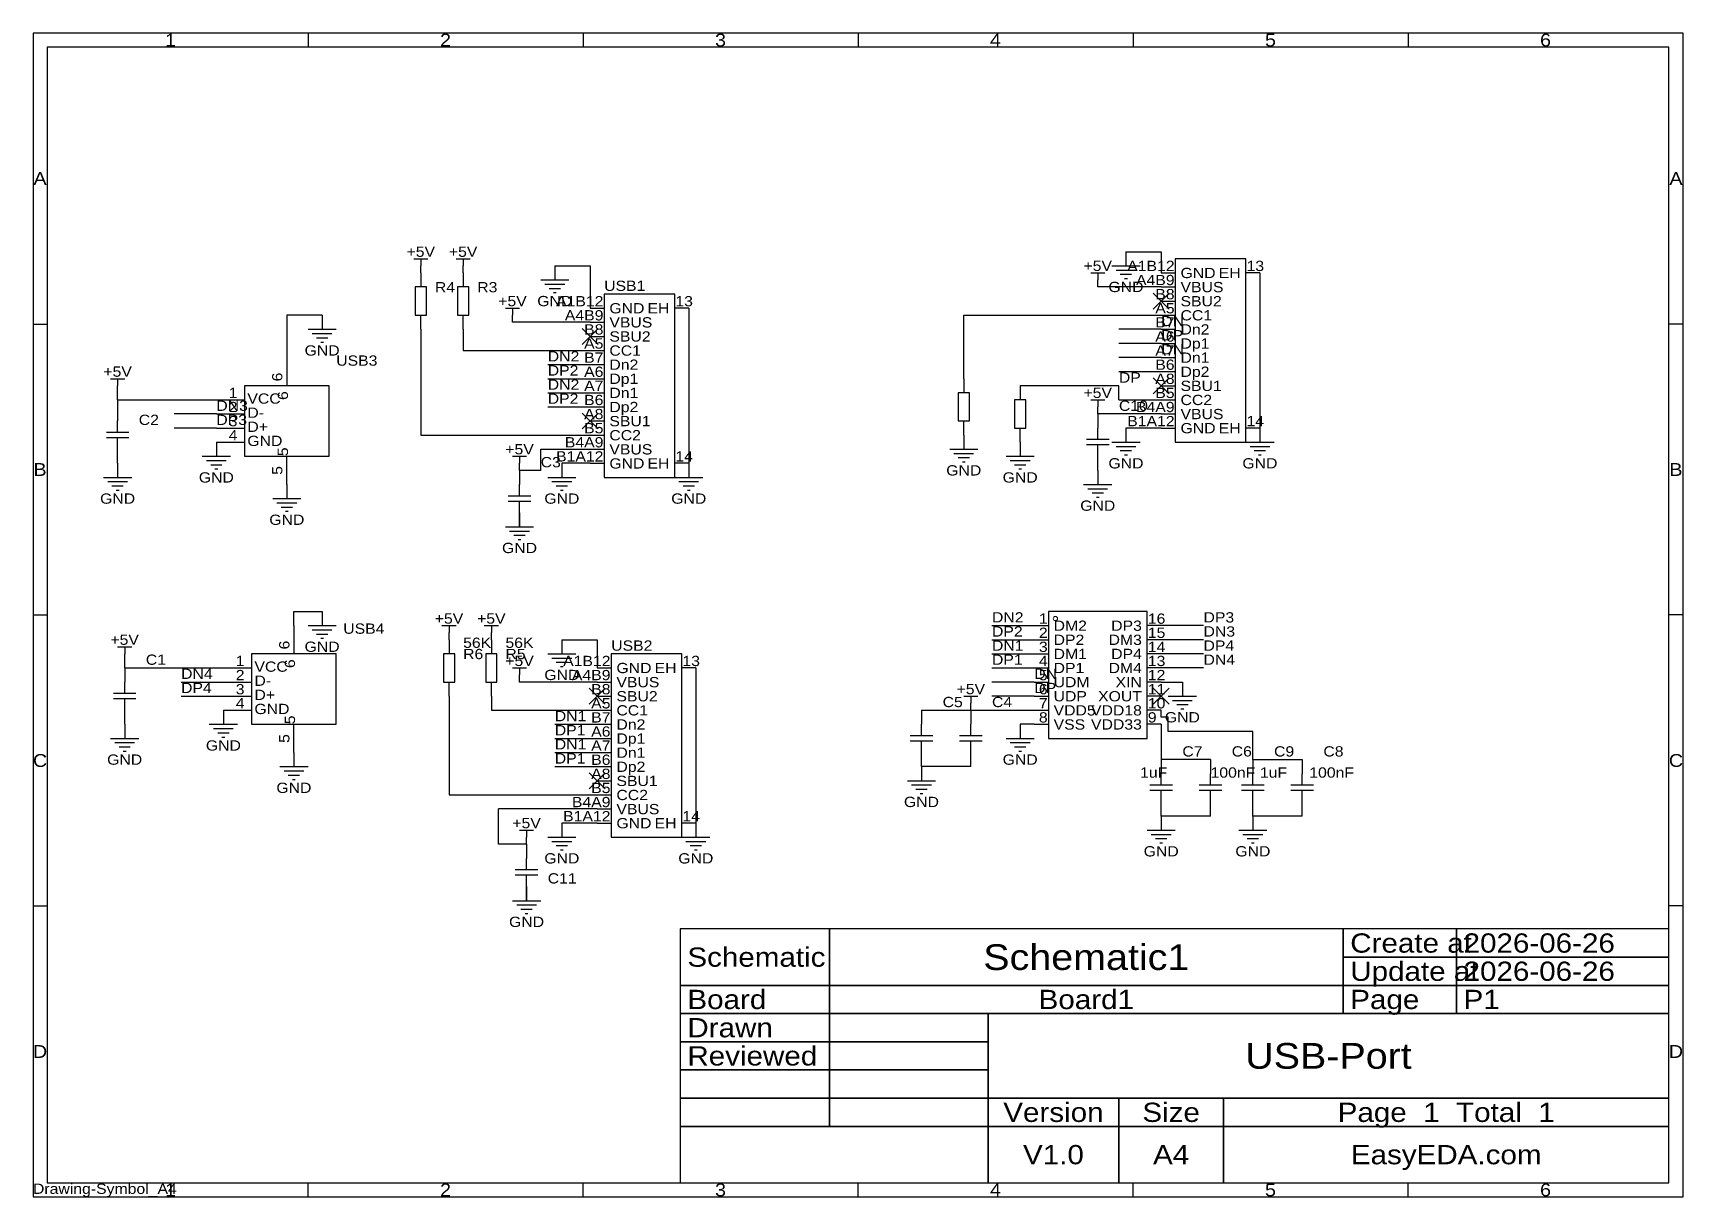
# Model space of a CAD drawing. Header units: millimetres. Extents: x 0 to 297, y 0 to 210.
import ezdxf
from ezdxf.enums import TextEntityAlignment as Align

# ---------------------------------------------------------------- set-up
doc = ezdxf.new("R2010")
doc.units = ezdxf.units.MM
doc.header["$MEASUREMENT"] = 0
doc.styles.get("Standard").update_dxf_attribs({"font": 'arial.ttf'})

msp = doc.modelspace()

# ---------------------------------------------------------------- linework, layer by layer
at = {"color": 1, "true_color": 0xa00000}
for points in [[(0, 209.55), (0, 0), (297.18, 0), (297.18, 209.55)], [(2.54, 207.01), (2.54, 2.54), (294.64, 2.54), (294.64, 207.01)], [(205.74, 168.91), (205.74, 135.89), (218.44, 135.89), (218.44, 168.91)], [(68.83, 158.75), (70.87, 158.75), (70.87, 163.83), (68.83, 163.83)], [(76.45, 158.75), (78.49, 158.75), (78.49, 163.83), (76.45, 163.83)], [(102.87, 162.56), (102.87, 129.54), (115.57, 129.54), (115.57, 162.56)], [(38.1, 146.05), (38.1, 133.35), (53.34, 133.35), (53.34, 146.05)], [(166.62, 139.7), (168.66, 139.7), (168.66, 144.78), (166.62, 144.78)], [(176.78, 138.43), (178.82, 138.43), (178.82, 143.51), (176.78, 143.51)], [(182.88, 105.41), (182.88, 82.55), (200.66, 82.55), (200.66, 105.41)], [(39.37, 97.79), (39.37, 85.09), (54.61, 85.09), (54.61, 97.79)], [(73.91, 92.71), (75.95, 92.71), (75.95, 97.79), (73.91, 97.79)], [(81.53, 92.71), (83.57, 92.71), (83.57, 97.79), (81.53, 97.79)], [(104.14, 97.79), (104.14, 64.77), (116.84, 64.77), (116.84, 97.79)]]:
    msp.add_lwpolyline(points, close=True, dxfattribs=at)
for points in [[(49.53, 209.55), (49.53, 207.01)], [(99.06, 209.55), (99.06, 207.01)], [(148.59, 209.55), (148.59, 207.01)], [(198.12, 209.55), (198.12, 207.01)], [(247.65, 209.55), (247.65, 207.01)], [(68.58, 168.91), (71.12, 168.91)], [(69.85, 168.91), (69.85, 167.64)], [(76.2, 168.91), (78.74, 168.91)], [(77.47, 168.91), (77.47, 167.64)], [(194.31, 167.64), (199.39, 167.64)], [(195.07, 166.88), (198.63, 166.88)], [(91.44, 165.1), (96.52, 165.1)], [(92.2, 164.34), (95.76, 164.34)], [(92.96, 163.58), (95, 163.58)], [(190.5, 166.37), (193.04, 166.37)], [(191.77, 166.37), (191.77, 165.1)], [(195.83, 166.12), (197.87, 166.12)], [(196.6, 165.35), (197.1, 165.35)], [(93.73, 162.81), (94.23, 162.81)], [(85.09, 160.02), (87.63, 160.02)], [(86.36, 160.02), (86.36, 158.75)], [(0, 157.16), (2.54, 157.16)], [(49.53, 156.21), (54.61, 156.21)], [(50.29, 155.45), (53.85, 155.45)], [(51.05, 154.69), (53.09, 154.69)], [(297.18, 157.16), (294.64, 157.16)], [(51.82, 153.92), (52.32, 153.92)], [(13.97, 147.32), (16.51, 147.32)], [(15.24, 147.32), (15.24, 146.05)], [(190.5, 143.51), (193.04, 143.51)], [(191.77, 143.51), (191.77, 142.24)], [(15.24, 137.67), (15.24, 139.7)], [(13.21, 137.67), (17.27, 137.67)], [(191.77, 136.4), (191.77, 138.43)], [(17.27, 136.65), (13.21, 136.65)], [(15.24, 134.62), (15.24, 136.65)], [(165.1, 134.62), (170.18, 134.62)], [(165.86, 133.86), (169.42, 133.86)], [(189.74, 136.4), (193.8, 136.4)], [(193.8, 135.38), (189.74, 135.38)], [(191.77, 133.35), (191.77, 135.38)], [(194.31, 135.89), (199.39, 135.89)], [(195.07, 135.13), (198.63, 135.13)], [(195.83, 134.37), (197.87, 134.37)], [(218.44, 135.89), (223.52, 135.89)], [(219.2, 135.13), (222.76, 135.13)], [(219.96, 134.37), (222, 134.37)], [(30.48, 133.35), (35.56, 133.35)], [(31.24, 132.59), (34.8, 132.59)], [(32, 131.83), (34.04, 131.83)], [(32.77, 131.06), (33.27, 131.06)], [(86.36, 133.35), (88.9, 133.35)], [(87.63, 133.35), (87.63, 132.08)], [(166.62, 133.1), (168.66, 133.1)], [(167.39, 132.33), (167.89, 132.33)], [(175.26, 133.35), (180.34, 133.35)], [(176.02, 132.59), (179.58, 132.59)], [(176.78, 131.83), (178.82, 131.83)], [(177.55, 131.06), (178.05, 131.06)], [(196.6, 133.6), (197.1, 133.6)], [(220.73, 133.6), (221.23, 133.6)], [(12.7, 129.54), (17.78, 129.54)], [(13.46, 128.78), (17.02, 128.78)], [(14.22, 128.02), (16.26, 128.02)], [(87.63, 126.24), (87.63, 128.27)], [(92.71, 129.54), (97.79, 129.54)], [(93.47, 128.78), (97.03, 128.78)], [(94.23, 128.02), (96.27, 128.02)], [(115.57, 129.54), (120.65, 129.54)], [(116.33, 128.78), (119.89, 128.78)], [(117.09, 128.02), (119.13, 128.02)], [(189.23, 128.27), (194.31, 128.27)], [(14.99, 127.25), (15.49, 127.25)], [(43.18, 125.73), (48.26, 125.73)], [(43.94, 124.97), (47.5, 124.97)], [(85.6, 126.24), (89.66, 126.24)], [(89.66, 125.22), (85.6, 125.22)], [(87.63, 123.19), (87.63, 125.22)], [(95, 127.25), (95.5, 127.25)], [(117.86, 127.25), (118.36, 127.25)], [(189.99, 127.51), (193.55, 127.51)], [(190.75, 126.75), (192.79, 126.75)], [(191.52, 125.98), (192.02, 125.98)], [(44.7, 124.21), (46.74, 124.21)], [(45.47, 123.44), (45.97, 123.44)], [(85.09, 120.65), (90.17, 120.65)], [(85.85, 119.89), (89.41, 119.89)], [(86.61, 119.13), (88.65, 119.13)], [(87.38, 118.36), (87.88, 118.36)], [(0, 104.78), (2.54, 104.78)], [(297.18, 104.78), (294.64, 104.78)], [(49.53, 102.87), (54.61, 102.87)], [(50.29, 102.11), (53.85, 102.11)], [(51.05, 101.35), (53.09, 101.35)], [(73.66, 102.87), (76.2, 102.87)], [(74.93, 102.87), (74.93, 101.6)], [(81.28, 102.87), (83.82, 102.87)], [(82.55, 102.87), (82.55, 101.6)], [(15.24, 99.06), (17.78, 99.06)], [(16.51, 99.06), (16.51, 97.79)], [(51.82, 100.58), (52.32, 100.58)], [(86.36, 95.25), (88.9, 95.25)], [(87.63, 95.25), (87.63, 93.98)], [(92.71, 97.79), (97.79, 97.79)], [(93.47, 97.03), (97.03, 97.03)], [(94.23, 96.27), (96.27, 96.27)], [(95, 95.5), (95.5, 95.5)], [(16.51, 90.68), (16.51, 92.71)], [(14.48, 90.68), (18.54, 90.68)], [(18.54, 89.66), (14.48, 89.66)], [(16.51, 87.63), (16.51, 89.66)], [(167.64, 90.17), (170.18, 90.17)], [(168.91, 90.17), (168.91, 88.9)], [(204.47, 90.17), (209.55, 90.17)], [(205.23, 89.41), (208.79, 89.41)], [(205.99, 88.65), (208.03, 88.65)], [(206.76, 87.88), (207.26, 87.88)], [(31.75, 85.09), (36.83, 85.09)], [(32.51, 84.33), (36.07, 84.33)], [(33.27, 83.57), (35.31, 83.57)], [(160.02, 83.06), (160.02, 85.09)], [(168.91, 83.06), (168.91, 85.09)], [(13.97, 82.55), (19.05, 82.55)], [(14.73, 81.79), (18.29, 81.79)], [(15.49, 81.03), (17.53, 81.03)], [(16.26, 80.26), (16.76, 80.26)], [(34.04, 82.8), (34.54, 82.8)], [(157.99, 83.06), (162.05, 83.06)], [(162.05, 82.04), (157.99, 82.04)], [(160.02, 80.01), (160.02, 82.04)], [(166.88, 83.06), (170.94, 83.06)], [(170.94, 82.04), (166.88, 82.04)], [(168.91, 80.01), (168.91, 82.04)], [(175.26, 82.55), (180.34, 82.55)], [(176.02, 81.79), (179.58, 81.79)], [(176.78, 81.03), (178.82, 81.03)], [(177.55, 80.26), (178.05, 80.26)], [(44.45, 77.47), (49.53, 77.47)], [(45.21, 76.71), (48.77, 76.71)], [(45.97, 75.95), (48.01, 75.95)], [(46.74, 75.18), (47.24, 75.18)], [(157.48, 74.93), (162.56, 74.93)], [(203.2, 74.17), (203.2, 76.2)], [(212.09, 74.17), (212.09, 76.2)], [(219.71, 74.17), (219.71, 76.2)], [(228.6, 74.17), (228.6, 76.2)], [(158.24, 74.17), (161.8, 74.17)], [(159, 73.41), (161.04, 73.41)], [(159.77, 72.64), (160.27, 72.64)], [(201.17, 74.17), (205.23, 74.17)], [(205.23, 73.15), (201.17, 73.15)], [(203.2, 71.12), (203.2, 73.15)], [(210.06, 74.17), (214.12, 74.17)], [(214.12, 73.15), (210.06, 73.15)], [(212.09, 71.12), (212.09, 73.15)], [(217.68, 74.17), (221.74, 74.17)], [(221.74, 73.15), (217.68, 73.15)], [(219.71, 71.12), (219.71, 73.15)], [(226.57, 74.17), (230.63, 74.17)], [(230.63, 73.15), (226.57, 73.15)], [(228.6, 71.12), (228.6, 73.15)], [(87.63, 66.04), (90.17, 66.04)], [(88.9, 66.04), (88.9, 64.77)], [(200.66, 66.04), (205.74, 66.04)], [(217.17, 66.04), (222.25, 66.04)], [(92.71, 64.77), (97.79, 64.77)], [(93.47, 64.01), (97.03, 64.01)], [(94.23, 63.25), (96.27, 63.25)], [(95, 62.48), (95.5, 62.48)], [(116.84, 64.77), (121.92, 64.77)], [(117.6, 64.01), (121.16, 64.01)], [(118.36, 63.25), (120.4, 63.25)], [(119.13, 62.48), (119.63, 62.48)], [(201.42, 65.28), (204.98, 65.28)], [(202.18, 64.52), (204.22, 64.52)], [(202.95, 63.75), (203.45, 63.75)], [(217.93, 65.28), (221.49, 65.28)], [(218.69, 64.52), (220.73, 64.52)], [(219.46, 63.75), (219.96, 63.75)], [(88.9, 58.93), (88.9, 60.96)], [(86.87, 58.93), (90.93, 58.93)], [(90.93, 57.91), (86.87, 57.91)], [(88.9, 55.88), (88.9, 57.91)], [(0, 52.39), (2.54, 52.39)], [(86.36, 53.34), (91.44, 53.34)], [(87.12, 52.58), (90.68, 52.58)], [(87.88, 51.82), (89.92, 51.82)], [(88.65, 51.05), (89.15, 51.05)], [(297.18, 52.39), (294.64, 52.39)], [(143.45, 48.26), (116.59, 48.26)], [(116.59, 48.26), (116.59, 38.1)], [(143.45, 38.1), (143.45, 48.26)], [(235.98, 48.26), (143.45, 48.26)], [(143.45, 48.26), (143.45, 38.1)], [(235.98, 38.1), (235.98, 48.26)], [(256.39, 48.26), (235.98, 48.26)], [(235.98, 48.26), (235.98, 43.18)], [(256.39, 43.18), (256.39, 48.26)], [(294.64, 48.26), (256.39, 48.26)], [(256.39, 48.26), (256.39, 43.18)], [(294.64, 43.18), (294.64, 48.26)], [(235.98, 43.18), (256.39, 43.18)], [(256.39, 43.18), (235.98, 43.18)], [(235.98, 43.18), (235.98, 38.1)], [(256.39, 43.18), (294.64, 43.18)], [(256.39, 38.1), (256.39, 43.18)], [(294.64, 43.18), (256.39, 43.18)], [(256.39, 43.18), (256.39, 38.1)], [(294.64, 38.1), (294.64, 43.18)], [(116.59, 38.1), (143.45, 38.1)], [(143.45, 38.1), (116.59, 38.1)], [(116.59, 38.1), (116.59, 33.02)], [(143.45, 38.1), (235.98, 38.1)], [(143.45, 33.02), (143.45, 38.1)], [(235.98, 38.1), (143.45, 38.1)], [(143.45, 38.1), (143.45, 33.02)], [(235.98, 38.1), (256.39, 38.1)], [(235.98, 33.02), (235.98, 38.1)], [(256.39, 38.1), (235.98, 38.1)], [(235.98, 38.1), (235.98, 33.02)], [(256.39, 38.1), (294.64, 38.1)], [(256.39, 33.02), (256.39, 38.1)], [(294.64, 38.1), (256.39, 38.1)], [(256.39, 38.1), (256.39, 33.02)], [(294.64, 33.02), (294.64, 38.1)], [(116.59, 33.02), (143.45, 33.02)], [(143.45, 33.02), (116.59, 33.02)], [(116.59, 33.02), (116.59, 27.94)], [(143.45, 33.02), (235.98, 33.02)], [(143.45, 27.94), (143.45, 33.02)], [(172.02, 33.02), (143.45, 33.02)], [(143.45, 33.02), (143.45, 27.94)], [(172.02, 27.94), (172.02, 33.02)], [(294.64, 33.02), (172.02, 33.02)], [(172.02, 33.02), (172.02, 17.78)], [(235.98, 33.02), (256.39, 33.02)], [(256.39, 33.02), (294.64, 33.02)], [(294.64, 17.78), (294.64, 33.02)], [(116.59, 27.94), (143.45, 27.94)], [(143.45, 27.94), (116.59, 27.94)], [(116.59, 27.94), (116.59, 22.86)], [(143.45, 27.94), (172.02, 27.94)], [(143.45, 22.86), (143.45, 27.94)], [(172.02, 27.94), (143.45, 27.94)], [(143.45, 27.94), (143.45, 22.86)], [(172.02, 22.86), (172.02, 27.94)], [(116.59, 22.86), (143.45, 22.86)], [(143.45, 22.86), (116.59, 22.86)], [(116.59, 22.86), (116.59, 17.78)], [(143.45, 22.86), (172.02, 22.86)], [(143.45, 17.78), (143.45, 22.86)], [(172.02, 22.86), (143.45, 22.86)], [(143.45, 22.86), (143.45, 17.78)], [(172.02, 17.78), (172.02, 22.86)], [(116.59, 17.78), (143.45, 17.78)], [(143.45, 17.78), (116.59, 17.78)], [(116.59, 17.78), (116.59, 12.7)], [(143.45, 17.78), (172.02, 17.78)], [(143.45, 12.7), (143.45, 17.78)], [(172.02, 17.78), (143.45, 17.78)], [(143.45, 17.78), (143.45, 12.7)], [(172.02, 17.78), (294.64, 17.78)], [(172.02, 12.7), (172.02, 17.78)], [(195.56, 17.78), (172.02, 17.78)], [(172.02, 17.78), (172.02, 12.7)], [(195.56, 12.7), (195.56, 17.78)], [(214.43, 17.78), (195.56, 17.78)], [(195.56, 17.78), (195.56, 12.7)], [(214.43, 12.7), (214.43, 17.78)], [(294.64, 17.78), (214.43, 17.78)], [(214.43, 17.78), (214.43, 12.7)], [(294.64, 12.7), (294.64, 17.78)], [(116.59, 12.7), (143.45, 12.7)], [(172.02, 12.7), (116.59, 12.7)], [(116.59, 12.7), (116.59, 2.54)], [(143.45, 12.7), (172.02, 12.7)], [(172.02, 12.7), (195.56, 12.7)], [(172.02, 2.54), (172.02, 12.7)], [(195.56, 12.7), (172.02, 12.7)], [(172.02, 12.7), (172.02, 2.54)], [(195.56, 12.7), (214.43, 12.7)], [(195.56, 2.54), (195.56, 12.7)], [(214.43, 12.7), (195.56, 12.7)], [(195.56, 12.7), (195.56, 2.54)], [(214.43, 12.7), (294.64, 12.7)], [(214.43, 2.54), (214.43, 12.7)], [(294.64, 12.7), (214.43, 12.7)], [(214.43, 12.7), (214.43, 2.54)], [(294.64, 2.54), (294.64, 12.7)], [(49.53, 0), (49.53, 2.54)], [(99.06, 0), (99.06, 2.54)], [(116.59, 2.54), (172.02, 2.54)], [(148.59, 0), (148.59, 2.54)], [(172.02, 2.54), (195.56, 2.54)], [(195.56, 2.54), (214.43, 2.54)], [(198.12, 0), (198.12, 2.54)], [(214.43, 2.54), (294.64, 2.54)], [(247.65, 0), (247.65, 2.54)]]:
    msp.add_lwpolyline(points, dxfattribs=at)
at = {"color": 1, "true_color": 0x880000}
for points in [[(196.85, 170.18), (196.85, 167.64)], [(69.85, 166.37), (69.85, 167.64)], [(77.47, 166.37), (77.47, 167.64)], [(93.98, 167.64), (93.98, 165.1)], [(69.85, 166.37), (69.85, 163.83)], [(77.47, 166.37), (77.47, 163.83)], [(191.77, 163.83), (191.77, 165.1)], [(203.2, 166.37), (205.74, 166.37)], [(203.2, 163.83), (205.74, 163.83)], [(220.98, 166.37), (218.44, 166.37)], [(203.2, 161.29), (205.74, 161.29)], [(52.07, 158.75), (52.07, 156.21)], [(69.85, 156.21), (69.85, 158.75)], [(77.47, 156.21), (77.47, 158.75)], [(86.36, 157.48), (86.36, 158.75)], [(100.33, 160.02), (102.87, 160.02)], [(118.11, 160.02), (115.57, 160.02)], [(203.2, 158.75), (205.74, 158.75)], [(100.33, 157.48), (102.87, 157.48)], [(100.33, 154.94), (102.87, 154.94)], [(203.2, 156.21), (205.74, 156.21)], [(100.33, 152.4), (102.87, 152.4)], [(203.2, 153.67), (205.74, 153.67)], [(45.72, 151.13), (45.72, 146.05)], [(100.33, 149.86), (102.87, 149.86)], [(203.2, 151.13), (205.74, 151.13)], [(203.2, 148.59), (205.74, 148.59)], [(15.24, 144.78), (15.24, 146.05)], [(100.33, 147.32), (102.87, 147.32)], [(167.64, 147.32), (167.64, 144.78)], [(177.8, 146.05), (177.8, 143.51)], [(203.2, 146.05), (205.74, 146.05)], [(33.02, 143.51), (38.1, 143.51)], [(100.33, 144.78), (102.87, 144.78)], [(203.2, 143.51), (205.74, 143.51)], [(15.24, 142.24), (15.24, 139.7)], [(33.02, 140.97), (38.1, 140.97)], [(100.33, 142.24), (102.87, 142.24)], [(100.33, 139.7), (102.87, 139.7)], [(167.64, 137.16), (167.64, 139.7)], [(191.77, 140.97), (191.77, 142.24)], [(191.77, 140.97), (191.77, 138.43)], [(203.2, 140.97), (205.74, 140.97)], [(33.02, 138.43), (38.1, 138.43)], [(100.33, 137.16), (102.87, 137.16)], [(167.64, 137.16), (167.64, 134.62)], [(177.8, 135.89), (177.8, 138.43)], [(196.85, 138.43), (196.85, 135.89)], [(203.2, 138.43), (205.74, 138.43)], [(220.98, 138.43), (218.44, 138.43)], [(220.98, 138.43), (220.98, 135.89)], [(15.24, 132.08), (15.24, 134.62)], [(33.02, 135.89), (38.1, 135.89)], [(33.02, 135.89), (33.02, 133.35)], [(100.33, 134.62), (102.87, 134.62)], [(177.8, 135.89), (177.8, 133.35)], [(15.24, 132.08), (15.24, 129.54)], [(45.72, 128.27), (45.72, 133.35)], [(87.63, 130.81), (87.63, 132.08)], [(87.63, 130.81), (87.63, 128.27)], [(95.25, 132.08), (95.25, 129.54)], [(100.33, 132.08), (102.87, 132.08)], [(118.11, 132.08), (115.57, 132.08)], [(118.11, 132.08), (118.11, 129.54)], [(191.77, 130.81), (191.77, 133.35)], [(191.77, 130.81), (191.77, 128.27)], [(45.72, 128.27), (45.72, 125.73)], [(87.63, 120.65), (87.63, 123.19)], [(87.63, 123.19), (87.63, 120.65)], [(52.07, 105.41), (52.07, 102.87)], [(46.99, 102.87), (46.99, 97.79)], [(74.93, 100.33), (74.93, 101.6)], [(82.55, 100.33), (82.55, 101.6)], [(180.34, 102.87), (182.88, 102.87)], [(203.2, 102.87), (200.66, 102.87)], [(74.93, 100.33), (74.93, 97.79)], [(82.55, 100.33), (82.55, 97.79)], [(95.25, 100.33), (95.25, 97.79)], [(180.34, 100.33), (182.88, 100.33)], [(203.2, 100.33), (200.66, 100.33)], [(16.51, 96.52), (16.51, 97.79)], [(16.51, 95.25), (16.51, 92.71)], [(34.29, 95.25), (39.37, 95.25)], [(101.6, 95.25), (104.14, 95.25)], [(119.38, 95.25), (116.84, 95.25)], [(180.34, 97.79), (182.88, 97.79)], [(180.34, 95.25), (182.88, 95.25)], [(203.2, 97.79), (200.66, 97.79)], [(203.2, 95.25), (200.66, 95.25)], [(34.29, 92.71), (39.37, 92.71)], [(74.93, 90.17), (74.93, 92.71)], [(82.55, 90.17), (82.55, 92.71)], [(87.63, 92.71), (87.63, 93.98)], [(101.6, 92.71), (104.14, 92.71)], [(180.34, 92.71), (182.88, 92.71)], [(203.2, 92.71), (200.66, 92.71)], [(207.01, 92.71), (207.01, 90.17)], [(34.29, 90.17), (39.37, 90.17)], [(101.6, 90.17), (104.14, 90.17)], [(180.34, 90.17), (182.88, 90.17)], [(203.2, 90.17), (200.66, 90.17)], [(16.51, 85.09), (16.51, 87.63)], [(34.29, 87.63), (39.37, 87.63)], [(34.29, 87.63), (34.29, 85.09)], [(101.6, 87.63), (104.14, 87.63)], [(160.02, 87.63), (160.02, 85.09)], [(168.91, 87.63), (168.91, 88.9)], [(168.91, 87.63), (168.91, 85.09)], [(180.34, 87.63), (182.88, 87.63)], [(203.2, 87.63), (200.66, 87.63)], [(16.51, 85.09), (16.51, 82.55)], [(46.99, 80.01), (46.99, 85.09)], [(101.6, 85.09), (104.14, 85.09)], [(177.8, 85.09), (177.8, 82.55)], [(180.34, 85.09), (182.88, 85.09)], [(203.2, 85.09), (200.66, 85.09)], [(101.6, 82.55), (104.14, 82.55)], [(46.99, 80.01), (46.99, 77.47)], [(101.6, 80.01), (104.14, 80.01)], [(101.6, 77.47), (104.14, 77.47)], [(160.02, 77.47), (160.02, 80.01)], [(160.02, 77.47), (160.02, 74.93)], [(168.91, 77.47), (168.91, 80.01)], [(203.2, 78.74), (203.2, 76.2)], [(212.09, 78.74), (212.09, 76.2)], [(219.71, 78.74), (219.71, 76.2)], [(228.6, 78.74), (228.6, 76.2)], [(101.6, 74.93), (104.14, 74.93)], [(101.6, 72.39), (104.14, 72.39)], [(101.6, 69.85), (104.14, 69.85)], [(203.2, 68.58), (203.2, 71.12)], [(203.2, 68.58), (203.2, 66.04)], [(212.09, 68.58), (212.09, 71.12)], [(219.71, 68.58), (219.71, 71.12)], [(219.71, 68.58), (219.71, 66.04)], [(228.6, 68.58), (228.6, 71.12)], [(95.25, 67.31), (95.25, 64.77)], [(101.6, 67.31), (104.14, 67.31)], [(119.38, 67.31), (116.84, 67.31)], [(119.38, 67.31), (119.38, 64.77)], [(88.9, 63.5), (88.9, 64.77)], [(88.9, 63.5), (88.9, 60.96)], [(88.9, 53.34), (88.9, 55.88)], [(88.9, 55.88), (88.9, 53.34)]]:
    msp.add_lwpolyline(points, dxfattribs=at)
at = {"color": 1, "true_color": 0x008800}
for points in [[(196.85, 170.18), (203.2, 170.18)], [(203.2, 170.18), (203.2, 166.37)], [(93.98, 167.64), (100.33, 167.64)], [(100.33, 167.64), (100.33, 160.02)], [(203.2, 163.83), (191.77, 163.83)], [(220.98, 166.37), (220.98, 138.43)], [(52.07, 158.75), (45.72, 158.75)], [(45.72, 158.75), (45.72, 151.13)], [(118.11, 160.02), (118.11, 132.08)], [(167.64, 147.32), (167.64, 158.75)], [(167.64, 158.75), (203.2, 158.75)], [(69.85, 156.21), (69.85, 137.16)], [(77.47, 156.21), (77.47, 152.4)], [(100.33, 157.48), (86.36, 157.48)], [(203.2, 156.21), (195.58, 156.21)], [(77.47, 152.4), (100.33, 152.4)], [(203.2, 153.67), (195.58, 153.67)], [(92.71, 149.86), (100.33, 149.86)], [(203.2, 151.13), (195.58, 151.13)], [(195.58, 148.59), (203.2, 148.59)], [(92.71, 147.32), (100.33, 147.32)], [(195.58, 146.05), (177.8, 146.05)], [(195.58, 143.51), (195.58, 146.05)], [(15.24, 143.51), (15.24, 144.78)], [(15.24, 143.51), (33.02, 143.51)], [(15.24, 143.51), (15.24, 142.24)], [(92.71, 144.78), (100.33, 144.78)], [(195.58, 143.51), (203.2, 143.51)], [(33.02, 140.97), (25.4, 140.97)], [(92.71, 142.24), (100.33, 142.24)], [(203.2, 140.97), (191.77, 140.97)], [(33.02, 138.43), (25.4, 138.43)], [(69.85, 137.16), (100.33, 137.16)], [(203.2, 138.43), (196.85, 138.43)], [(91.44, 130.81), (91.44, 134.62)], [(91.44, 134.62), (100.33, 134.62)], [(91.44, 130.81), (87.63, 130.81)], [(100.33, 132.08), (95.25, 132.08)], [(87.63, 123.19), (87.63, 120.65)], [(46.99, 105.41), (52.07, 105.41)], [(46.99, 102.87), (46.99, 105.41)], [(172.72, 102.87), (180.34, 102.87)], [(210.82, 102.87), (203.2, 102.87)], [(95.25, 100.33), (101.6, 100.33)], [(101.6, 100.33), (101.6, 95.25)], [(172.72, 100.33), (180.34, 100.33)], [(210.82, 100.33), (203.2, 100.33)], [(16.51, 95.25), (16.51, 96.52)], [(16.51, 95.25), (34.29, 95.25)], [(119.38, 95.25), (119.38, 67.31)], [(172.72, 97.79), (180.34, 97.79)], [(172.72, 95.25), (180.34, 95.25)], [(210.82, 97.79), (203.2, 97.79)], [(210.82, 95.25), (203.2, 95.25)], [(26.67, 92.71), (34.29, 92.71)], [(101.6, 92.71), (87.63, 92.71)], [(180.34, 92.71), (172.72, 92.71)], [(203.2, 92.71), (207.01, 92.71)], [(26.67, 90.17), (34.29, 90.17)], [(74.93, 90.17), (74.93, 72.39)], [(82.55, 90.17), (82.55, 87.63)], [(180.34, 90.17), (172.72, 90.17)], [(82.55, 87.63), (101.6, 87.63)], [(160.02, 87.63), (168.91, 87.63)], [(168.91, 87.63), (180.34, 87.63)], [(203.2, 86.36), (203.2, 87.63)], [(204.47, 86.36), (203.2, 86.36)], [(204.47, 83.82), (204.47, 86.36)], [(93.98, 85.09), (101.6, 85.09)], [(180.34, 85.09), (177.8, 85.09)], [(203.2, 85.09), (203.2, 78.74)], [(219.71, 83.82), (204.47, 83.82)], [(219.71, 78.74), (219.71, 83.82)], [(93.98, 82.55), (101.6, 82.55)], [(93.98, 80.01), (101.6, 80.01)], [(93.98, 77.47), (101.6, 77.47)], [(168.91, 77.47), (160.02, 77.47)], [(212.09, 78.74), (203.2, 78.74)], [(219.71, 78.74), (228.6, 78.74)], [(74.93, 72.39), (101.6, 72.39)], [(83.82, 63.5), (83.82, 69.85)], [(101.6, 69.85), (83.82, 69.85)], [(212.09, 68.58), (203.2, 68.58)], [(228.6, 68.58), (219.71, 68.58)], [(101.6, 67.31), (95.25, 67.31)], [(88.9, 63.5), (83.82, 63.5)], [(88.9, 55.88), (88.9, 53.34)]]:
    msp.add_lwpolyline(points, dxfattribs=at)
at = {"color": 1, "true_color": 0x33cc33}
for points in [[(204.64, 162.73), (201.76, 159.85)], [(201.76, 162.73), (204.64, 159.85)], [(101.77, 156.38), (98.89, 153.5)], [(98.89, 156.38), (101.77, 153.5)], [(204.64, 147.49), (201.76, 144.61)], [(201.76, 147.49), (204.64, 144.61)], [(101.77, 141.14), (98.89, 138.26)], [(98.89, 141.14), (101.77, 138.26)], [(103.04, 91.61), (100.16, 88.73)], [(100.16, 91.61), (103.04, 88.73)], [(204.64, 91.61), (201.76, 88.73)], [(201.76, 91.61), (204.64, 88.73)], [(103.04, 76.37), (100.16, 73.49)], [(100.16, 76.37), (103.04, 73.49)]]:
    msp.add_lwpolyline(points, dxfattribs=at)
at = {"color": 1, "lineweight": 0, "true_color": 0xa00000}
msp.add_circle((184.15, 104.14), 0.381, dxfattribs=at)

# ---------------------------------------------------------------- texts
at = {"color": 1, "true_color": 0xa00000, "width": 1.1}
for s, height, p in [('1', 2.31, (24.77, 208.28)), ('2', 2.31, (74.3, 208.28)), ('3', 2.31, (123.83, 208.28)), ('4', 2.31, (173.35, 208.28)), ('5', 2.31, (222.88, 208.28)), ('6', 2.31, (272.42, 208.28)), ('A', 2.31, (1.27, 183.36)), ('A', 2.31, (295.91, 183.36)), ('B', 2.31, (1.27, 130.97)), ('B', 2.31, (295.91, 130.97)), ('C', 2.31, (1.27, 78.58)), ('C', 2.31, (295.91, 78.58)), ('Schematic1', 4.623, (189.71, 43.18)), ('Board1', 3.467, (189.71, 35.56)), ('D', 2.31, (1.27, 26.19)), ('USB-Port', 4.623, (233.33, 25.4)), ('D', 2.31, (295.91, 26.19)), ('Version', 3.467, (183.79, 15.24)), ('Size', 3.467, (204.99, 15.24)), ('Page  1  Total  1', 3.4671, (254.53, 15.24)), ('V1.0', 3.467, (183.79, 7.62)), ('A4', 3.467, (204.99, 7.62)), ('EasyEDA.com', 3.4671, (254.53, 7.62)), ('1', 2.31, (24.77, 1.27)), ('2', 2.31, (74.3, 1.27)), ('3', 2.31, (123.83, 1.27)), ('4', 2.31, (173.35, 1.27)), ('5', 2.31, (222.88, 1.27)), ('6', 2.31, (272.42, 1.27))]:
    msp.add_text(s, height=height, dxfattribs=at).set_placement(p, align=Align.MIDDLE_CENTER)
at = {"color": 1, "true_color": 0x000080, "width": 1.1}
for s, p in [('+5V', (69.85, 170.18)), ('+5V', (69.85, 170.18)), ('+5V', (77.47, 170.18)), ('+5V', (77.47, 170.18)), ('+5V', (191.77, 167.64)), ('+5V', (191.77, 167.64)), ('GND', (196.85, 163.83)), ('GND', (196.85, 163.83)), ('+5V', (86.36, 161.29)), ('+5V', (86.36, 161.29)), ('GND', (93.98, 161.29)), ('GND', (93.98, 161.29)), ('GND', (52.07, 152.4)), ('GND', (52.07, 152.4)), ('+5V', (15.24, 148.59)), ('+5V', (15.24, 148.59)), ('+5V', (191.77, 144.78)), ('+5V', (191.77, 144.78)), ('+5V', (87.63, 134.62)), ('+5V', (87.63, 134.62)), ('GND', (167.64, 130.81)), ('GND', (167.64, 130.81)), ('GND', (196.85, 132.08)), ('GND', (196.85, 132.08)), ('GND', (220.98, 132.08)), ('GND', (220.98, 132.08)), ('GND', (33.02, 129.54)), ('GND', (33.02, 129.54)), ('GND', (177.8, 129.54)), ('GND', (177.8, 129.54)), ('GND', (15.24, 125.73)), ('GND', (15.24, 125.73)), ('GND', (95.25, 125.73)), ('GND', (95.25, 125.73)), ('GND', (118.11, 125.73)), ('GND', (118.11, 125.73)), ('GND', (191.77, 124.46)), ('GND', (191.77, 124.46)), ('GND', (45.72, 121.92)), ('GND', (45.72, 121.92)), ('GND', (87.63, 116.84)), ('GND', (87.63, 116.84)), ('+5V', (74.93, 104.14)), ('+5V', (74.93, 104.14)), ('+5V', (82.55, 104.14)), ('+5V', (82.55, 104.14)), ('+5V', (16.51, 100.33)), ('+5V', (16.51, 100.33)), ('GND', (52.07, 99.06)), ('GND', (52.07, 99.06)), ('+5V', (87.63, 96.52)), ('+5V', (87.63, 96.52)), ('GND', (95.25, 93.98)), ('GND', (95.25, 93.98)), ('+5V', (168.91, 91.44)), ('+5V', (168.91, 91.44)), ('GND', (207.01, 86.36)), ('GND', (207.01, 86.36)), ('GND', (34.29, 81.28)), ('GND', (34.29, 81.28)), ('GND', (16.51, 78.74)), ('GND', (16.51, 78.74)), ('GND', (177.8, 78.74)), ('GND', (177.8, 78.74)), ('GND', (46.99, 73.66)), ('GND', (46.99, 73.66)), ('GND', (160.02, 71.12)), ('GND', (160.02, 71.12)), ('+5V', (88.9, 67.31)), ('+5V', (88.9, 67.31)), ('GND', (203.2, 62.23)), ('GND', (203.2, 62.23)), ('GND', (219.71, 62.23)), ('GND', (219.71, 62.23)), ('GND', (95.25, 60.96)), ('GND', (95.25, 60.96)), ('GND', (119.38, 60.96)), ('GND', (119.38, 60.96)), ('GND', (88.9, 49.53)), ('GND', (88.9, 49.53))]:
    msp.add_text(s, height=1.849, dxfattribs=at).set_placement(p, align=Align.MIDDLE_CENTER)
at = {"color": 1, "true_color": 0x000000, "width": 1.1}
for s, height, p in [('A1B12', 1.849, (205.61, 166.14)), ('EH', 1.849, (217.5, 164.87)), ('A4B9', 1.849, (205.61, 163.6)), ('B8', 1.849, (205.61, 161.06)), ('A1B12', 1.849, (102.74, 159.79)), ('EH', 1.849, (114.63, 158.52)), ('A5', 1.849, (205.61, 158.52)), ('A4B9', 1.849, (102.74, 157.25)), ('B7', 1.849, (205.61, 155.98)), ('A5', 1.849, (102.74, 152.17)), ('B8', 1.849, (102.74, 154.71)), ('A6', 1.849, (205.61, 153.44)), ('B7', 1.849, (102.74, 149.63)), ('A7', 1.849, (205.61, 150.9)), ('A6', 1.849, (102.74, 147.09)), ('B6', 1.849, (205.61, 148.36)), ('1', 1.85, (36.83, 143.28)), ('A7', 1.849, (102.74, 144.55)), ('A8', 1.849, (205.61, 145.82)), ('B5', 1.849, (205.61, 143.28)), ('2', 1.85, (36.83, 140.74)), ('B6', 1.849, (102.74, 142.01)), ('B4A9', 1.849, (205.61, 140.74)), ('3', 1.85, (36.83, 138.2)), ('A8', 1.849, (102.74, 139.47)), ('B1A12', 1.849, (205.61, 138.2)), ('4', 1.85, (36.83, 135.66)), ('B4A9', 1.849, (102.74, 134.39)), ('B5', 1.849, (102.74, 136.93)), ('EH', 1.849, (217.5, 136.93)), ('B1A12', 1.849, (102.74, 131.85)), ('EH', 1.849, (114.63, 130.58)), ('1', 1.85, (182.75, 102.64)), ('2', 1.85, (182.75, 100.1)), ('DM3', 1.849, (199.72, 98.83)), ('DP3', 1.849, (199.72, 101.37)), ('3', 1.85, (182.75, 97.56)), ('DP4', 1.849, (199.72, 96.29)), ('1', 1.85, (38.1, 95.02)), ('A1B12', 1.849, (104.01, 95.02)), ('EH', 1.849, (115.9, 93.75)), ('4', 1.85, (182.75, 95.02)), ('DM4', 1.849, (199.72, 93.75)), ('3', 1.85, (38.1, 89.94)), ('2', 1.85, (38.1, 92.48)), ('A4B9', 1.849, (104.01, 92.48)), ('B8', 1.849, (104.01, 89.94)), ('5', 1.85, (182.75, 92.48)), ('6', 1.85, (182.75, 89.94)), ('XIN', 1.849, (199.72, 91.21)), ('4', 1.85, (38.1, 87.4)), ('A5', 1.849, (104.01, 87.4)), ('7', 1.85, (182.75, 87.4)), ('XOUT', 1.849, (199.72, 88.67)), ('B7', 1.849, (104.01, 84.86)), ('8', 1.85, (182.75, 84.86)), ('VDD18', 1.849, (199.72, 86.13)), ('A6', 1.849, (104.01, 82.32)), ('VDD33', 1.849, (199.72, 83.59)), ('A7', 1.849, (104.01, 79.78)), ('B6', 1.849, (104.01, 77.24)), ('A8', 1.849, (104.01, 74.7)), ('B5', 1.849, (104.01, 72.16)), ('B4A9', 1.849, (104.01, 69.62)), ('B1A12', 1.849, (104.01, 67.08)), ('EH', 1.849, (115.9, 65.81))]:
    msp.add_text(s, height=height, dxfattribs=at).set_placement(p, align=Align.BOTTOM_RIGHT)
for s, height, p in [('GND', 1.849, (206.68, 164.87)), ('13', 1.849, (218.57, 166.14)), ('VBUS', 1.849, (206.68, 162.33)), ('GND', 1.849, (103.81, 158.52)), ('13', 1.849, (115.7, 159.79)), ('SBU2', 1.849, (206.68, 159.79)), ('VBUS', 1.849, (103.81, 155.98)), ('CC1', 1.849, (206.68, 157.25)), ('SBU2', 1.849, (103.81, 153.44)), ('Dn2', 1.849, (206.68, 154.71)), ('Dp1', 1.849, (206.68, 152.17)), ('CC1', 1.849, (103.81, 150.9)), ('Dn1', 1.849, (206.68, 149.63)), ('Dn2', 1.849, (103.81, 148.36)), ('Dp2', 1.849, (206.68, 147.09)), ('Dp1', 1.849, (103.81, 145.82)), ('Dn1', 1.849, (103.81, 143.28)), ('SBU1', 1.849, (206.68, 144.55)), ('VCC', 1.849, (38.61, 142.26)), ('Dp2', 1.849, (103.81, 140.74)), ('CC2', 1.849, (206.68, 142.01)), ('D-', 1.849, (38.61, 139.72)), ('SBU1', 1.849, (103.81, 138.2)), ('VBUS', 1.849, (206.68, 139.47)), ('14', 1.849, (218.57, 138.2)), ('GND', 1.849, (38.61, 134.64)), ('D+', 1.849, (38.61, 137.18)), ('CC2', 1.849, (103.81, 135.66)), ('GND', 1.849, (206.68, 136.93)), ('VBUS', 1.849, (103.81, 133.12)), ('14', 1.849, (115.7, 131.85)), ('GND', 1.849, (103.81, 130.58)), ('16', 1.849, (200.79, 102.64)), ('DM2', 1.849, (183.82, 101.37)), ('DP2', 1.849, (183.82, 98.83)), ('15', 1.849, (200.79, 100.1)), ('DM1', 1.849, (183.82, 96.29)), ('14', 1.849, (200.79, 97.56)), ('VCC', 1.849, (39.88, 94)), ('GND', 1.849, (105.08, 93.75)), ('13', 1.849, (116.97, 95.02)), ('DP1', 1.849, (183.82, 93.75)), ('13', 1.849, (200.79, 95.02)), ('D-', 1.849, (39.88, 91.46)), ('VBUS', 1.849, (105.08, 91.21)), ('UDM', 1.849, (183.82, 91.21)), ('12', 1.849, (200.79, 92.48)), ('11', 1.849, (200.79, 89.94)), ('D+', 1.849, (39.88, 88.92)), ('SBU2', 1.849, (105.08, 88.67)), ('UDP', 1.849, (183.82, 88.67)), ('10', 1.849, (200.79, 87.4)), ('GND', 1.849, (39.88, 86.38)), ('CC1', 1.849, (105.08, 86.13)), ('VDD5', 1.849, (183.82, 86.13)), ('9', 1.85, (200.79, 84.86)), ('Dn2', 1.849, (105.08, 83.59)), ('Dp1', 1.849, (105.08, 81.05)), ('VSS', 1.849, (183.82, 83.59)), ('Dn1', 1.849, (105.08, 78.51)), ('Dp2', 1.849, (105.08, 75.97)), ('SBU1', 1.849, (105.08, 73.43)), ('CC2', 1.849, (105.08, 70.89)), ('VBUS', 1.849, (105.08, 68.35)), ('14', 1.849, (116.97, 67.08)), ('GND', 1.849, (105.08, 65.81))]:
    msp.add_text(s, height=height, dxfattribs=at).set_placement(p, align=Align.BOTTOM_LEFT)
at = {"color": 1, "true_color": 0x000080, "width": 1.1}
for s, height, p in [('R4', 1.849, (72.39, 162.31)), ('R3', 1.849, (80.01, 162.31)), ('USB1', 1.849, (102.87, 162.56)), ('USB3', 1.849, (54.61, 149.1)), ('C10', 1.849, (195.58, 140.97)), ('C2', 1.849, (19.05, 138.43)), ('C3', 1.849, (91.44, 130.81)), ('USB4', 1.849, (55.88, 100.84)), ('56K', 1.849, (77.47, 98.3)), ('R6', 1.849, (77.47, 96.27)), ('56K', 1.849, (85.09, 98.3)), ('R5', 1.849, (85.09, 96.27)), ('USB2', 1.849, (104.14, 97.79)), ('C1', 1.849, (20.32, 95.25)), ('C5', 1.849, (163.83, 87.63)), ('C4', 1.849, (172.72, 87.63)), ('C7', 1.849, (207.01, 78.74)), ('C6', 1.849, (215.9, 78.74)), ('C9', 1.849, (223.52, 78.74)), ('C8', 1.849, (232.41, 78.74)), ('1uF', 1.849, (199.39, 74.93)), ('100nF', 1.849, (212.09, 74.93)), ('1uF', 1.849, (220.98, 74.93)), ('100nF', 1.849, (229.87, 74.93)), ('C11', 1.849, (92.71, 55.88)), ('Drawing-Symbol_A4', 1.8491, (0, 0))]:
    msp.add_text(s, height=height, dxfattribs=at).set_placement(p, align=Align.BOTTOM_LEFT)
at = {"color": 1, "true_color": 0x0000ff, "width": 1.1}
for s, p in [('DN', (203.2, 156.21)), ('DP', (203.2, 153.67)), ('DN2', (92.71, 149.86)), ('DN', (203.2, 151.13)), ('DP2', (92.71, 147.32)), ('DN2', (92.71, 144.78)), ('DP', (195.58, 146.05)), ('DN3', (33.02, 140.97)), ('DP2', (92.71, 142.24)), ('DP3', (33.02, 138.43)), ('DN2', (172.72, 102.87)), ('DP3', (210.82, 102.87)), ('DP2', (172.72, 100.33)), ('DN3', (210.82, 100.33)), ('DN1', (172.72, 97.79)), ('DP4', (210.82, 97.79)), ('DN4', (26.67, 92.71)), ('DP1', (172.72, 95.25)), ('DN', (180.34, 92.71)), ('DN4', (210.82, 95.25)), ('DP4', (26.67, 90.17)), ('DP', (180.34, 90.17)), ('DN1', (93.98, 85.09)), ('DP1', (93.98, 82.55)), ('DN1', (93.98, 80.01)), ('DP1', (93.98, 77.47))]:
    msp.add_text(s, height=1.849, dxfattribs=at).set_placement(p, align=Align.BOTTOM_LEFT)
at = {"color": 1, "true_color": 0x000000, "width": 1.1}
for s, p in [('6', (45.47, 146.83)), ('5', (46.48, 133.37)), ('6', (46.74, 98.57)), ('5', (47.75, 85.11))]:
    msp.add_text(s, height=1.85, rotation=90, dxfattribs=at).set_placement(p, align=Align.BOTTOM_LEFT)
for s, p in [('6', (46.48, 145.06)), ('5', (45.47, 131.59)), ('6', (47.75, 96.8)), ('5', (46.74, 83.33))]:
    msp.add_text(s, height=1.85, rotation=90, dxfattribs=at).set_placement(p, align=Align.BOTTOM_RIGHT)
at = {"color": 1, "true_color": 0xa00000, "width": 1.1}
for s, p in [('Schematic', (117.86, 43.18)), ('Create at', (237.25, 45.72)), ('2026-06-26', (257.66, 45.72)), ('Update at', (237.25, 40.64)), ('2026-06-26', (257.66, 40.64)), ('Board', (117.86, 35.56)), ('Page', (237.25, 35.56)), ('P1', (257.66, 35.56)), ('Drawn', (117.86, 30.48)), ('Reviewed', (117.86, 25.4))]:
    msp.add_text(s, height=3.467, dxfattribs=at).set_placement(p, align=Align.MIDDLE_LEFT)

doc.saveas('drawing.dxf')
